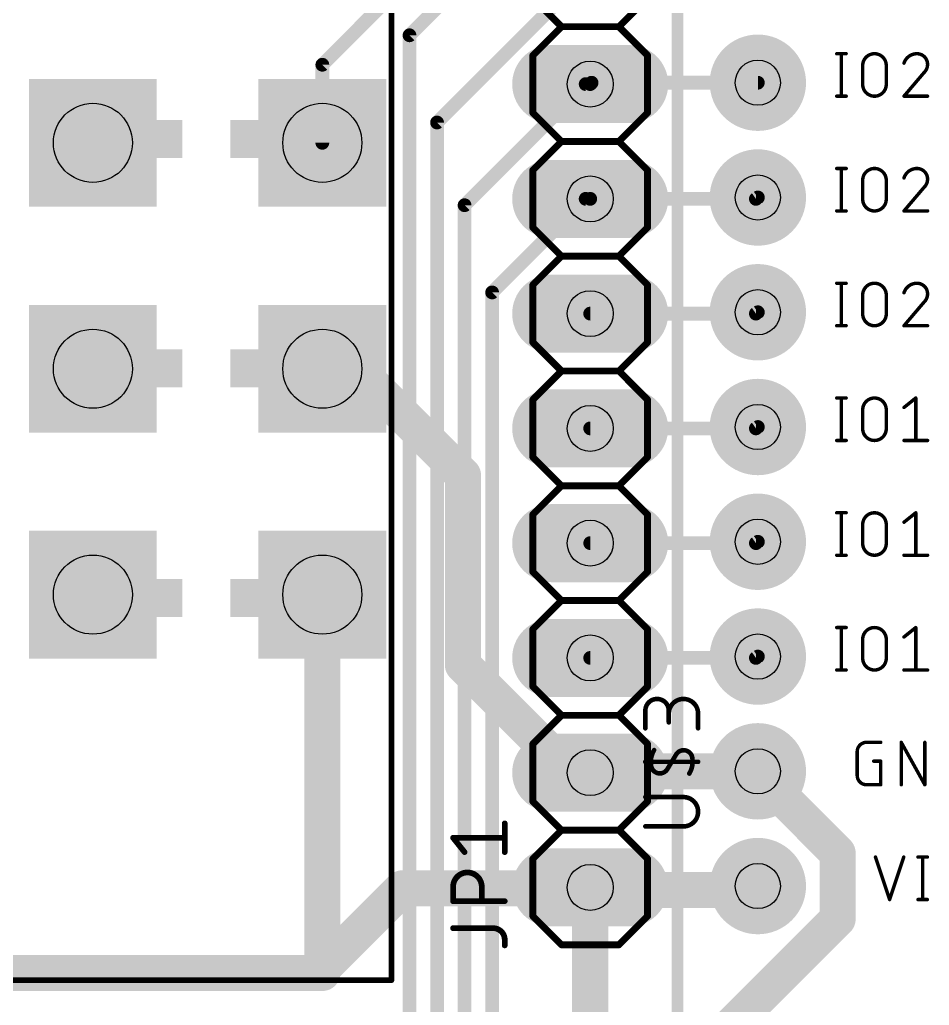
# Model space of a CAD drawing. Extents: x -13 to 157, y -166 to 8.
# Drawn here: x 83.27 to 103.41, y -52.59 to -30.78 of the extents above; entities that cross this region are included whole.
import ezdxf

# ---------------------------------------------------------------- set-up
doc = ezdxf.new("R2010")
doc.units = 0
for name, color, linetype in [('1', 12, 'CONTINUOUS'), ('16', 132, 'CONTINUOUS'), ('17', 110, 'CONTINUOUS'), ('21', 253, 'CONTINUOUS'), ('23', 53, 'CONTINUOUS'), ('25', 253, 'CONTINUOUS'), ('29', 253, 'CONTINUOUS'), ('30', 253, 'CONTINUOUS'), ('32', 253, 'CONTINUOUS'), ('44', 253, 'CONTINUOUS'), ('51', 253, 'CONTINUOUS')]:
    doc.layers.add(name, color=color, linetype=linetype)

# ---------------------------------------------------------------- blocks, each defined once
blk = doc.blocks.new('RECT')
blk.add_solid([(-0.5, -0.5), (0.5, -0.5), (-0.5, 0.5), (0.5, 0.5)])
blk = doc.blocks.new('LONGP100')
at = {"const_width": 1}
blk.add_lwpolyline([(-0.5, 0), (0.5, 0)], dxfattribs=at)
at = {"const_width": 0.5}
for points in [[(-0.5, 0.25, 1), (-0.5, -0.25)], [(0.5, -0.25, 1), (0.5, 0.25)]]:
    blk.add_lwpolyline(points, format="xyb", dxfattribs=at)
blk = doc.blocks.new('SQUAREP')
blk.add_solid([(-0.5, -0.5), (0.5, -0.5), (-0.5, 0.5), (0.5, 0.5)])
blk = doc.blocks.new('ROUNDP')
at = {"const_width": 0.5}
blk.add_lwpolyline([(0, -0.25, 1), (0, 0.25, 1), (0, -0.25)], format="xyb", dxfattribs=at)

msp = doc.modelspace()

# ---------------------------------------------------------------- linework, layer by layer
at = {"layer": '1'}
for points, const_width in [([(95.9, -32.2), (95.9304, -32.1696)], 0.3048), ([(95.9304, -32.1696), (99.6119, -32.1696)], 0.3048), ([(95.9, -34.74), (99.5685, -34.74)], 0.3048), ([(99.6119, -34.7096), (99.5685, -34.74)], 0.3048), ([(95.9, -37.28), (99.5685, -37.28)], 0.3048), ([(99.6119, -37.2496), (99.5685, -37.28)], 0.3048), ([(89.97, -38.5), (90.7264, -38.5)], 0.8), ([(93.0825, -40.8561), (90.7264, -38.5)], 0.8), ([(95.9, -39.82), (99.5685, -39.82)], 0.3048), ([(99.6119, -39.7896), (99.5685, -39.82)], 0.3048), ([(93.0825, -45.0535), (93.0825, -40.8561)], 0.8), ([(95.9, -42.36), (99.5685, -42.36)], 0.3048), ([(99.6119, -42.3296), (99.5685, -42.36)], 0.3048), ([(89.97, -43.5), (89.97, -51.8718)], 0.8), ([(95.469, -47.44), (93.0825, -45.0535)], 0.8), ([(95.9, -44.9), (99.5685, -44.9)], 0.3048), ([(99.6119, -44.8696), (99.5685, -44.9)], 0.3048), ([(95.9, -47.44), (95.469, -47.44)], 0.8), ([(95.9304, -47.4096), (95.9, -47.44)], 0.8), ([(99.6119, -47.4096), (95.9304, -47.4096)], 0.8), ([(99.6119, -47.4533), (99.6119, -47.4096)], 0.8), ([(101.3771, -49.2185), (99.6119, -47.4533)], 0.8), ([(101.3771, -50.6808), (101.3771, -49.2185)], 0.8), ([(89.97, -51.7736), (91.7436, -50)], 0.8), ([(91.7436, -50), (95.88, -50)], 0.8), ([(95.88, -50), (95.9, -49.98)], 0.8), ([(95.9586, -50.0386), (95.9, -49.98)], 0.8), ([(95.9, -49.98), (95.9, -63.1)], 0.8), ([(99.5229, -50.0386), (95.9586, -50.0386)], 0.8), ([(99.6119, -49.9496), (99.5229, -50.0386)], 0.8), ([(98.5112, -53.5467), (101.3771, -50.6808)], 0.8), ([(76.8718, -51.8718), (89.97, -51.8718)], 0.8)]:
    msp.add_lwpolyline(points, dxfattribs=dict(at, const_width=const_width))
for points, const_width in [([(95.9304, -32.0934, 1), (95.9304, -32.2458)], 0.1524), ([(95.9842, -32.2235, 1), (95.8765, -32.1158)], 0.1524), ([(99.6119, -32.2458, 1), (99.6119, -32.0934)], 0.1524), ([(95.8461, -32.1461, 1), (95.9539, -32.2539)], 0.1524), ([(95.9, -34.6638, 1), (95.9, -34.8162)], 0.1524), ([(99.5248, -34.6776, 1), (99.6123, -34.8024)], 0.1524), ([(99.6556, -34.7721, 1), (99.5682, -34.6472)], 0.1524), ([(99.5685, -34.8162, 1), (99.5685, -34.6638)], 0.1524), ([(95.9, -37.2038, 1), (95.9, -37.3562)], 0.1524), ([(99.5248, -37.2176, 1), (99.6123, -37.3424)], 0.1524), ([(99.6556, -37.3121, 1), (99.5682, -37.1872)], 0.1524), ([(99.5685, -37.3562, 1), (99.5685, -37.2038)], 0.1524), ([(89.97, -38.3, 1), (89.97, -38.7)], 0.4), ([(90.8678, -38.3586, 1), (90.5849, -38.6414)], 0.4), ([(90.7264, -38.7, 1), (90.7264, -38.3)], 0.4), ([(95.9, -39.7438, 1), (95.9, -39.8962)], 0.1524), ([(99.5248, -39.7576, 1), (99.6123, -39.8824)], 0.1524), ([(99.6556, -39.8521, 1), (99.5682, -39.7272)], 0.1524), ([(99.5685, -39.8962, 1), (99.5685, -39.7438)], 0.1524), ([(93.2825, -40.8561, 1), (92.8825, -40.8561)], 0.4), ([(92.9411, -40.9976, 1), (93.2239, -40.7147)], 0.4), ([(95.9, -42.2838, 1), (95.9, -42.4362)], 0.1524), ([(99.5248, -42.2976, 1), (99.6123, -42.4224)], 0.1524), ([(99.6556, -42.3921, 1), (99.5682, -42.2672)], 0.1524), ([(99.5685, -42.4362, 1), (99.5685, -42.2838)], 0.1524), ([(90.17, -43.5, 1), (89.77, -43.5)], 0.4), ([(93.2239, -44.9121, 1), (92.9411, -45.1949)], 0.4), ([(92.8825, -45.0535, 1), (93.2825, -45.0535)], 0.4), ([(95.9, -44.8238, 1), (95.9, -44.9762)], 0.1524), ([(99.5248, -44.8376, 1), (99.6123, -44.9624)], 0.1524), ([(99.6556, -44.9321, 1), (99.5682, -44.8072)], 0.1524), ([(99.5685, -44.9762, 1), (99.5685, -44.8238)], 0.1524), ([(95.469, -47.24, 1), (95.469, -47.64)], 0.4), ([(95.3276, -47.5814, 1), (95.6104, -47.2986)], 0.4), ([(95.7586, -47.2986, 1), (96.0414, -47.5814)], 0.4), ([(95.9304, -47.2096, 1), (95.9304, -47.6096)], 0.4), ([(96.0718, -47.5511, 1), (95.7889, -47.2682)], 0.4), ([(95.9, -47.64, 1), (95.9, -47.24)], 0.4), ([(99.8119, -47.4096, 1), (99.4119, -47.4096)], 0.4), ([(99.7533, -47.3118, 1), (99.4705, -47.5947)], 0.4), ([(99.6119, -47.6096, 1), (99.6119, -47.2096)], 0.4), ([(99.4119, -47.4533, 1), (99.8119, -47.4533)], 0.4), ([(101.5771, -49.2185, 1), (101.1771, -49.2185)], 0.4), ([(101.2357, -49.3599, 1), (101.5185, -49.077)], 0.4), ([(91.7436, -49.8, 1), (91.7436, -50.2)], 0.4), ([(91.8851, -50.1414, 1), (91.6022, -49.8586)], 0.4), ([(95.7386, -49.8586, 1), (96.0214, -50.1414)], 0.4), ([(96.0414, -49.8386, 1), (95.7586, -50.1214)], 0.4), ([(96.1, -49.98, 1), (95.7, -49.98)], 0.4), ([(96.0414, -50.1214, 1), (95.7586, -49.8386)], 0.4), ([(95.9586, -49.8386, 1), (95.9586, -50.2386)], 0.4), ([(95.8172, -50.18, 1), (96.1, -49.8972)], 0.4), ([(95.88, -50.2, 1), (95.88, -49.8)], 0.4), ([(99.3815, -49.8972, 1), (99.6643, -50.18)], 0.4), ([(99.7533, -50.0911, 1), (99.4705, -49.8082)], 0.4), ([(99.5229, -50.2386, 1), (99.5229, -49.8386)], 0.4), ([(101.5185, -50.8222, 1), (101.2357, -50.5394)], 0.4), ([(101.1771, -50.6808, 1), (101.5771, -50.6808)], 0.4), ([(89.8286, -51.6322, 1), (90.1114, -51.9151)], 0.4), ([(89.97, -52.0718, 1), (89.97, -51.6718)], 0.4), ([(89.77, -51.8718, 1), (90.17, -51.8718)], 0.4)]:
    msp.add_lwpolyline(points, format="xyb", dxfattribs=dict(at, const_width=const_width))
at = {"layer": '16', "const_width": 0.3048}
for points in [[(95.9, -27.12), (91.9, -31.12)], [(93.9188, -27.8228), (89.97, -31.7716)], [(95.9, -29.66), (92.5096, -33.0504)], [(91.9, -31.12), (91.9, -69.68)], [(89.97, -31.7716), (89.97, -33.5)], [(93.1192, -34.8808), (95.8, -32.2)], [(95.8, -32.2), (95.9, -32.2)], [(92.5096, -33.0504), (92.5096, -74.0704)], [(95.8, -34.74), (93.7288, -36.8112)], [(95.9, -34.74), (95.8, -34.74)], [(93.1192, -78.4608), (93.1192, -34.8808)], [(93.7288, -36.8112), (93.7288, -82.8512)]]:
    msp.add_lwpolyline(points, dxfattribs=at)
at = {"layer": '16', "const_width": 0.1524}
for points in [[(91.9762, -31.12, 1), (91.8238, -31.12)], [(91.8461, -31.0661, 1), (91.9539, -31.1739)], [(90.0462, -31.7716, 1), (89.8938, -31.7716)], [(89.9161, -31.7177, 1), (90.0239, -31.8255)], [(95.8, -32.1238, 1), (95.8, -32.2762)], [(95.8539, -32.2539, 1), (95.7461, -32.1461)], [(95.9, -32.2762, 1), (95.9, -32.1238)], [(92.5858, -33.0504, 1), (92.4334, -33.0504)], [(92.4557, -32.9965, 1), (92.5635, -33.1043)], [(89.8938, -33.5, 1), (90.0462, -33.5)], [(95.8, -34.6638, 1), (95.8, -34.8162)], [(95.8539, -34.7939, 1), (95.7461, -34.6861)], [(95.9, -34.8162, 1), (95.9, -34.6638)], [(93.1954, -34.8808, 1), (93.043, -34.8808)], [(93.0653, -34.8269, 1), (93.1731, -34.9347)], [(93.805, -36.8112, 1), (93.6526, -36.8112)], [(93.6749, -36.7573, 1), (93.7827, -36.8651)]]:
    msp.add_lwpolyline(points, format="xyb", dxfattribs=at)
at = {"layer": '21'}
for points, const_width in [([(97.832, -60.3438), (97.832, -8.3438)], 0.254), ([(91.5, -52.032), (91.5, -12)], 0.127), ([(95.265, -30.93), (94.63, -30.295)], 0.1524), ([(97.17, -30.295), (96.535, -30.93)], 0.1524), ([(94.63, -31.565), (95.265, -30.93)], 0.1524), ([(95.265, -30.93), (96.535, -30.93)], 0.1524), ([(96.535, -30.93), (97.17, -31.565)], 0.1524), ([(94.63, -32.835), (94.63, -31.565)], 0.1524), ([(97.17, -31.565), (97.17, -32.835)], 0.1524), ([(101.358, -31.5277), (101.5668, -31.5277)], 0.0762), ([(101.4624, -31.5277), (101.4624, -32.4675)], 0.0762), ([(101.9329, -32.2065), (101.9329, -31.7888)], 0.0762), ([(102.455, -31.7888), (102.455, -32.2065)], 0.0762), ([(103.2911, -31.9454), (102.8473, -32.4675)], 0.0762), ([(101.358, -32.4675), (101.5668, -32.4675)], 0.0762), ([(102.8473, -32.4675), (103.3694, -32.4675)], 0.0762), ([(95.265, -33.47), (94.63, -32.835)], 0.1524), ([(97.17, -32.835), (96.535, -33.47)], 0.1524), ([(94.63, -34.105), (95.265, -33.47)], 0.1524), ([(95.265, -33.47), (96.535, -33.47)], 0.1524), ([(96.535, -33.47), (97.17, -34.105)], 0.1524), ([(94.63, -35.375), (94.63, -34.105)], 0.1524), ([(97.17, -34.105), (97.17, -35.375)], 0.1524), ([(101.358, -34.0677), (101.5668, -34.0677)], 0.0762), ([(101.4624, -34.0677), (101.4624, -35.0075)], 0.0762), ([(101.9329, -34.7465), (101.9329, -34.3288)], 0.0762), ([(102.455, -34.3288), (102.455, -34.7465)], 0.0762), ([(103.2911, -34.4854), (102.8473, -35.0075)], 0.0762), ([(101.358, -35.0075), (101.5668, -35.0075)], 0.0762), ([(102.8473, -35.0075), (103.3694, -35.0075)], 0.0762), ([(94.63, -35.375), (95.265, -36.01)], 0.1524), ([(96.535, -36.01), (97.17, -35.375)], 0.1524), ([(94.63, -36.645), (95.265, -36.01)], 0.1524), ([(95.265, -36.01), (96.535, -36.01)], 0.1524), ([(96.535, -36.01), (97.17, -36.645)], 0.1524), ([(94.63, -37.915), (94.63, -36.645)], 0.1524), ([(97.17, -36.645), (97.17, -37.915)], 0.1524), ([(101.358, -36.6077), (101.5668, -36.6077)], 0.0762), ([(101.4624, -36.6077), (101.4624, -37.5475)], 0.0762), ([(101.9329, -37.2865), (101.9329, -36.8688)], 0.0762), ([(102.455, -36.8688), (102.455, -37.2865)], 0.0762), ([(103.2911, -37.0254), (102.8473, -37.5475)], 0.0762), ([(101.358, -37.5475), (101.5668, -37.5475)], 0.0762), ([(102.8473, -37.5475), (103.3694, -37.5475)], 0.0762), ([(95.265, -38.55), (94.63, -37.915)], 0.1524), ([(97.17, -37.915), (96.535, -38.55)], 0.1524), ([(94.63, -39.185), (95.265, -38.55)], 0.1524), ([(95.265, -38.55), (96.535, -38.55)], 0.1524), ([(96.535, -38.55), (97.17, -39.185)], 0.1524), ([(94.63, -40.455), (94.63, -39.185)], 0.1524), ([(97.17, -39.185), (97.17, -40.455)], 0.1524), ([(101.358, -39.1477), (101.5668, -39.1477)], 0.0762), ([(101.4624, -39.1477), (101.4624, -40.0875)], 0.0762), ([(102.8473, -39.3566), (103.1083, -39.1477)], 0.0762), ([(103.1083, -39.1477), (103.1083, -40.0875)], 0.0762), ([(101.9329, -39.8265), (101.9329, -39.4088)], 0.0762), ([(102.455, -39.4088), (102.455, -39.8265)], 0.0762), ([(101.358, -40.0875), (101.5668, -40.0875)], 0.0762), ([(102.8473, -40.0875), (103.3694, -40.0875)], 0.0762), ([(95.265, -41.09), (94.63, -40.455)], 0.1524), ([(97.17, -40.455), (96.535, -41.09)], 0.1524), ([(94.63, -41.725), (95.265, -41.09)], 0.1524), ([(95.265, -41.09), (96.535, -41.09)], 0.1524), ([(96.535, -41.09), (97.17, -41.725)], 0.1524), ([(94.63, -42.995), (94.63, -41.725)], 0.1524), ([(97.17, -41.725), (97.17, -42.995)], 0.1524), ([(101.358, -41.6877), (101.5668, -41.6877)], 0.0762), ([(101.4624, -41.6877), (101.4624, -42.6275)], 0.0762), ([(102.8473, -41.8966), (103.1083, -41.6877)], 0.0762), ([(103.1083, -41.6877), (103.1083, -42.6275)], 0.0762), ([(101.9329, -42.3665), (101.9329, -41.9488)], 0.0762), ([(102.455, -41.9488), (102.455, -42.3665)], 0.0762), ([(101.358, -42.6275), (101.5668, -42.6275)], 0.0762), ([(102.8473, -42.6275), (103.3694, -42.6275)], 0.0762), ([(94.63, -42.995), (95.265, -43.63)], 0.1524), ([(96.535, -43.63), (97.17, -42.995)], 0.1524), ([(94.63, -44.265), (95.265, -43.63)], 0.1524), ([(95.265, -43.63), (96.535, -43.63)], 0.1524), ([(96.535, -43.63), (97.17, -44.265)], 0.1524), ([(94.63, -45.535), (94.63, -44.265)], 0.1524), ([(97.17, -44.265), (97.17, -45.535)], 0.1524), ([(101.358, -44.2277), (101.5668, -44.2277)], 0.0762), ([(101.4624, -44.2277), (101.4624, -45.1675)], 0.0762), ([(102.8473, -44.4366), (103.1083, -44.2277)], 0.0762), ([(103.1083, -44.2277), (103.1083, -45.1675)], 0.0762), ([(101.9329, -44.9065), (101.9329, -44.4888)], 0.0762), ([(102.455, -44.4888), (102.455, -44.9065)], 0.0762), ([(101.358, -45.1675), (101.5668, -45.1675)], 0.0762), ([(102.8473, -45.1675), (103.3694, -45.1675)], 0.0762), ([(95.265, -46.17), (94.63, -45.535)], 0.1524), ([(97.17, -45.535), (96.535, -46.17)], 0.1524), ([(97.1208, -46.4573), (97.1208, -46.0678)], 0.1016), ([(97.6401, -46.0678), (97.6401, -46.3275)], 0.1016), ([(94.63, -46.805), (95.265, -46.17)], 0.1524), ([(95.265, -46.17), (96.535, -46.17)], 0.1524), ([(96.535, -46.17), (97.17, -46.805)], 0.1524), ([(98.2892, -46.4573), (98.2892, -46.1328)], 0.1016), ([(94.63, -48.075), (94.63, -46.805)], 0.1524), ([(97.17, -46.805), (97.17, -48.075)], 0.1524), ([(102.0198, -46.7677), (102.3331, -46.7677)], 0.0762), ([(102.7863, -47.7075), (102.7863, -46.7677)], 0.0762), ([(102.7863, -46.7677), (103.3084, -47.7075)], 0.0762), ([(103.3084, -47.7075), (103.3084, -46.7677)], 0.0762), ([(97.705, -47.1995), (97.8024, -47.0373)], 0.1016), ([(101.811, -47.4987), (101.811, -46.9766)], 0.0762), ([(98.2892, -47.1995), (97.1208, -47.1995)], 0.1016), ([(97.705, -47.1995), (97.6076, -47.3618)], 0.1016), ([(102.1764, -47.1854), (102.3331, -47.1854)], 0.0762), ([(102.3331, -47.1854), (102.3331, -47.7075)], 0.0762), ([(102.3331, -47.7075), (102.0198, -47.7075)], 0.0762), ([(97.9646, -47.9799), (97.1208, -47.9799)], 0.1016), ([(95.265, -48.71), (94.63, -48.075)], 0.1524), ([(97.17, -48.075), (96.535, -48.71)], 0.1524), ([(94.63, -49.345), (95.265, -48.71)], 0.1524), ([(95.265, -48.71), (96.535, -48.71)], 0.1524), ([(96.535, -48.71), (97.17, -49.345)], 0.1524), ([(97.1208, -48.629), (97.9646, -48.629)], 0.1016), ([(94.63, -50.615), (94.63, -49.345)], 0.1524), ([(97.17, -49.345), (97.17, -50.615)], 0.1524), ([(102.2159, -49.3077), (102.5292, -50.2475)], 0.0762), ([(102.5292, -50.2475), (102.8425, -49.3077)], 0.0762), ([(103.1563, -49.3077), (103.3651, -49.3077)], 0.0762), ([(103.2607, -49.3077), (103.2607, -50.2475)], 0.0762), ([(103.1563, -50.2475), (103.3651, -50.2475)], 0.0762), ([(94.63, -50.615), (95.265, -51.25)], 0.1524), ([(96.535, -51.25), (97.17, -50.615)], 0.1524), ([(95.265, -51.25), (96.535, -51.25)], 0.1524), ([(15.5, -52.032), (91.5, -52.032)], 0.127)]:
    msp.add_lwpolyline(points, dxfattribs=dict(at, const_width=const_width))
for points, const_width in [([(95.265, -30.8919, 1), (95.265, -30.9681)], 0.0762), ([(95.2919, -30.9569, 1), (95.2381, -30.9031)], 0.0762), ([(95.2381, -30.9569, 1), (95.2919, -30.9031)], 0.0762), ([(96.5619, -30.9031, 1), (96.5081, -30.9569)], 0.0762), ([(96.5081, -30.9031, 1), (96.5619, -30.9569)], 0.0762), ([(96.535, -30.9681, 1), (96.535, -30.8919)], 0.0762), ([(94.6681, -31.565, 1), (94.5919, -31.565)], 0.0762), ([(94.6031, -31.5381, 1), (94.6569, -31.5919)], 0.0762), ([(97.2081, -31.565, 1), (97.1319, -31.565)], 0.0762), ([(97.1431, -31.5919, 1), (97.1969, -31.5381)], 0.0762), ([(101.358, -31.5087, 1), (101.358, -31.5468)], 0.0381), ([(101.4815, -31.5277, 1), (101.4434, -31.5277)], 0.0381), ([(101.5668, -31.5468, 1), (101.5668, -31.5087)], 0.0381), ([(102.455, -31.7888, 1), (101.9329, -31.7888)], 0.0762), ([(103.1344, -31.5277, 0.3252), (102.8473, -31.7366)], 0.0762), ([(103.3694, -31.7627, 0.4142), (103.1344, -31.5277)], 0.0762), ([(103.1344, -31.5087, 1), (103.1344, -31.5468)], 0.0381), ([(103.1344, -31.5468, 1), (103.1344, -31.5087)], 0.0381), ([(101.9519, -31.7888, 1), (101.9138, -31.7888)], 0.0381), ([(101.9138, -31.7888, 1), (101.9519, -31.7888)], 0.0381), ([(102.474, -31.7888, 1), (102.4359, -31.7888)], 0.0381), ([(102.4359, -31.7888, 1), (102.474, -31.7888)], 0.0381), ([(102.8292, -31.7307, 1), (102.8654, -31.7425)], 0.0381), ([(103.2911, -31.9454, 0.2053), (103.3694, -31.7627)], 0.0762), ([(103.3884, -31.7627, 1), (103.3503, -31.7627)], 0.0381), ([(103.3503, -31.7627, 1), (103.3884, -31.7627)], 0.0381), ([(103.2779, -31.9316, 1), (103.3042, -31.9592)], 0.0381), ([(103.3056, -31.9578, 1), (103.2766, -31.9331)], 0.0381), ([(101.9329, -32.2065, 1), (102.455, -32.2065)], 0.0762), ([(101.9519, -32.2065, 1), (101.9138, -32.2065)], 0.0381), ([(101.9138, -32.2065, 1), (101.9519, -32.2065)], 0.0381), ([(102.474, -32.2065, 1), (102.4359, -32.2065)], 0.0381), ([(102.4359, -32.2065, 1), (102.474, -32.2065)], 0.0381), ([(101.358, -32.4485, 1), (101.358, -32.4866)], 0.0381), ([(101.4434, -32.4675, 1), (101.4815, -32.4675)], 0.0381), ([(101.5668, -32.4866, 1), (101.5668, -32.4485)], 0.0381), ([(102.8473, -32.4485, 1), (102.8473, -32.4866)], 0.0381), ([(102.8328, -32.4552, 1), (102.8618, -32.4799)], 0.0381), ([(103.3694, -32.4866, 1), (103.3694, -32.4485)], 0.0381), ([(94.5919, -32.835, 1), (94.6681, -32.835)], 0.0762), ([(94.6569, -32.8081, 1), (94.6031, -32.8619)], 0.0762), ([(97.1319, -32.835, 1), (97.2081, -32.835)], 0.0762), ([(97.1969, -32.8619, 1), (97.1431, -32.8081)], 0.0762), ([(95.265, -33.4319, 1), (95.265, -33.5081)], 0.0762), ([(95.2919, -33.4969, 1), (95.2381, -33.4431)], 0.0762), ([(95.2381, -33.4969, 1), (95.2919, -33.4431)], 0.0762), ([(96.5619, -33.4431, 1), (96.5081, -33.4969)], 0.0762), ([(96.5081, -33.4431, 1), (96.5619, -33.4969)], 0.0762), ([(96.535, -33.5081, 1), (96.535, -33.4319)], 0.0762), ([(94.6681, -34.105, 1), (94.5919, -34.105)], 0.0762), ([(94.6031, -34.0781, 1), (94.6569, -34.1319)], 0.0762), ([(97.2081, -34.105, 1), (97.1319, -34.105)], 0.0762), ([(97.1431, -34.1319, 1), (97.1969, -34.0781)], 0.0762), ([(101.358, -34.0487, 1), (101.358, -34.0868)], 0.0381), ([(101.4815, -34.0677, 1), (101.4434, -34.0677)], 0.0381), ([(101.5668, -34.0868, 1), (101.5668, -34.0487)], 0.0381), ([(102.455, -34.3288, 1), (101.9329, -34.3288)], 0.0762), ([(103.1344, -34.0677, 0.3252), (102.8473, -34.2766)], 0.0762), ([(103.3694, -34.3027, 0.4142), (103.1344, -34.0677)], 0.0762), ([(103.1344, -34.0487, 1), (103.1344, -34.0868)], 0.0381), ([(103.1344, -34.0868, 1), (103.1344, -34.0487)], 0.0381), ([(101.9519, -34.3288, 1), (101.9138, -34.3288)], 0.0381), ([(101.9138, -34.3288, 1), (101.9519, -34.3288)], 0.0381), ([(102.474, -34.3288, 1), (102.4359, -34.3288)], 0.0381), ([(102.4359, -34.3288, 1), (102.474, -34.3288)], 0.0381), ([(102.8292, -34.2707, 1), (102.8654, -34.2825)], 0.0381), ([(103.2779, -34.4716, 1), (103.3042, -34.4992)], 0.0381), ([(103.2911, -34.4854, 0.2053), (103.3694, -34.3027)], 0.0762), ([(103.3056, -34.4978, 1), (103.2766, -34.4731)], 0.0381), ([(103.3884, -34.3027, 1), (103.3503, -34.3027)], 0.0381), ([(103.3503, -34.3027, 1), (103.3884, -34.3027)], 0.0381), ([(101.9329, -34.7465, 1), (102.455, -34.7465)], 0.0762), ([(101.9519, -34.7465, 1), (101.9138, -34.7465)], 0.0381), ([(101.9138, -34.7465, 1), (101.9519, -34.7465)], 0.0381), ([(102.474, -34.7465, 1), (102.4359, -34.7465)], 0.0381), ([(102.4359, -34.7465, 1), (102.474, -34.7465)], 0.0381), ([(101.358, -34.9885, 1), (101.358, -35.0266)], 0.0381), ([(101.4434, -35.0075, 1), (101.4815, -35.0075)], 0.0381), ([(101.5668, -35.0266, 1), (101.5668, -34.9885)], 0.0381), ([(102.8473, -34.9885, 1), (102.8473, -35.0266)], 0.0381), ([(102.8328, -34.9952, 1), (102.8618, -35.0199)], 0.0381), ([(103.3694, -35.0266, 1), (103.3694, -34.9885)], 0.0381), ([(94.5919, -35.375, 1), (94.6681, -35.375)], 0.0762), ([(94.6569, -35.3481, 1), (94.6031, -35.4019)], 0.0762), ([(97.1319, -35.375, 1), (97.2081, -35.375)], 0.0762), ([(97.1969, -35.4019, 1), (97.1431, -35.3481)], 0.0762), ([(95.265, -35.9719, 1), (95.265, -36.0481)], 0.0762), ([(95.2919, -36.0369, 1), (95.2381, -35.9831)], 0.0762), ([(95.2381, -36.0369, 1), (95.2919, -35.9831)], 0.0762), ([(96.5619, -35.9831, 1), (96.5081, -36.0369)], 0.0762), ([(96.5081, -35.9831, 1), (96.5619, -36.0369)], 0.0762), ([(96.535, -36.0481, 1), (96.535, -35.9719)], 0.0762), ([(94.6681, -36.645, 1), (94.5919, -36.645)], 0.0762), ([(94.6031, -36.6181, 1), (94.6569, -36.6719)], 0.0762), ([(97.2081, -36.645, 1), (97.1319, -36.645)], 0.0762), ([(97.1431, -36.6719, 1), (97.1969, -36.6181)], 0.0762), ([(101.358, -36.5887, 1), (101.358, -36.6268)], 0.0381), ([(101.4815, -36.6077, 1), (101.4434, -36.6077)], 0.0381), ([(101.5668, -36.6268, 1), (101.5668, -36.5887)], 0.0381), ([(102.455, -36.8688, 1), (101.9329, -36.8688)], 0.0762), ([(103.1344, -36.6077, 0.3252), (102.8473, -36.8166)], 0.0762), ([(103.3694, -36.8427, 0.4142), (103.1344, -36.6077)], 0.0762), ([(103.1344, -36.5887, 1), (103.1344, -36.6268)], 0.0381), ([(103.1344, -36.6268, 1), (103.1344, -36.5887)], 0.0381), ([(101.9519, -36.8688, 1), (101.9138, -36.8688)], 0.0381), ([(101.9138, -36.8688, 1), (101.9519, -36.8688)], 0.0381), ([(102.474, -36.8688, 1), (102.4359, -36.8688)], 0.0381), ([(102.4359, -36.8688, 1), (102.474, -36.8688)], 0.0381), ([(102.8292, -36.8107, 1), (102.8654, -36.8225)], 0.0381), ([(103.2911, -37.0254, 0.2053), (103.3694, -36.8427)], 0.0762), ([(103.3884, -36.8427, 1), (103.3503, -36.8427)], 0.0381), ([(103.3503, -36.8427, 1), (103.3884, -36.8427)], 0.0381), ([(103.2779, -37.0116, 1), (103.3042, -37.0392)], 0.0381), ([(103.3056, -37.0378, 1), (103.2766, -37.0131)], 0.0381), ([(101.9329, -37.2865, 1), (102.455, -37.2865)], 0.0762), ([(101.9519, -37.2865, 1), (101.9138, -37.2865)], 0.0381), ([(101.9138, -37.2865, 1), (101.9519, -37.2865)], 0.0381), ([(102.474, -37.2865, 1), (102.4359, -37.2865)], 0.0381), ([(102.4359, -37.2865, 1), (102.474, -37.2865)], 0.0381), ([(101.358, -37.5285, 1), (101.358, -37.5666)], 0.0381), ([(101.5668, -37.5666, 1), (101.5668, -37.5285)], 0.0381), ([(102.8473, -37.5285, 1), (102.8473, -37.5666)], 0.0381), ([(102.8328, -37.5352, 1), (102.8618, -37.5599)], 0.0381), ([(103.3694, -37.5666, 1), (103.3694, -37.5285)], 0.0381), ([(101.4434, -37.5475, 1), (101.4815, -37.5475)], 0.0381), ([(94.5919, -37.915, 1), (94.6681, -37.915)], 0.0762), ([(94.6569, -37.8881, 1), (94.6031, -37.9419)], 0.0762), ([(97.1319, -37.915, 1), (97.2081, -37.915)], 0.0762), ([(97.1969, -37.9419, 1), (97.1431, -37.8881)], 0.0762), ([(95.265, -38.5119, 1), (95.265, -38.5881)], 0.0762), ([(95.2919, -38.5769, 1), (95.2381, -38.5231)], 0.0762), ([(95.2381, -38.5769, 1), (95.2919, -38.5231)], 0.0762), ([(96.5619, -38.5231, 1), (96.5081, -38.5769)], 0.0762), ([(96.5081, -38.5231, 1), (96.5619, -38.5769)], 0.0762), ([(96.535, -38.5881, 1), (96.535, -38.5119)], 0.0762), ([(94.6681, -39.185, 1), (94.5919, -39.185)], 0.0762), ([(94.6031, -39.1581, 1), (94.6569, -39.2119)], 0.0762), ([(97.2081, -39.185, 1), (97.1319, -39.185)], 0.0762), ([(97.1431, -39.2119, 1), (97.1969, -39.1581)], 0.0762), ([(101.358, -39.1287, 1), (101.358, -39.1668)], 0.0381), ([(101.4815, -39.1477, 1), (101.4434, -39.1477)], 0.0381), ([(101.5668, -39.1668, 1), (101.5668, -39.1287)], 0.0381), ([(102.455, -39.4088, 1), (101.9329, -39.4088)], 0.0762), ([(103.1274, -39.1477, 1), (103.0893, -39.1477)], 0.0381), ([(103.1202, -39.1626, 1), (103.0964, -39.1329)], 0.0381), ([(101.9519, -39.4088, 1), (101.9138, -39.4088)], 0.0381), ([(101.9138, -39.4088, 1), (101.9519, -39.4088)], 0.0381), ([(102.474, -39.4088, 1), (102.4359, -39.4088)], 0.0381), ([(102.4359, -39.4088, 1), (102.474, -39.4088)], 0.0381), ([(102.8354, -39.3417, 1), (102.8592, -39.3715)], 0.0381), ([(101.9329, -39.8265, 1), (102.455, -39.8265)], 0.0762), ([(101.9519, -39.8265, 1), (101.9138, -39.8265)], 0.0381), ([(101.9138, -39.8265, 1), (101.9519, -39.8265)], 0.0381), ([(102.474, -39.8265, 1), (102.4359, -39.8265)], 0.0381), ([(102.4359, -39.8265, 1), (102.474, -39.8265)], 0.0381), ([(101.358, -40.0685, 1), (101.358, -40.1066)], 0.0381), ([(101.4434, -40.0875, 1), (101.4815, -40.0875)], 0.0381), ([(101.5668, -40.1066, 1), (101.5668, -40.0685)], 0.0381), ([(102.8473, -40.0685, 1), (102.8473, -40.1066)], 0.0381), ([(103.0893, -40.0875, 1), (103.1274, -40.0875)], 0.0381), ([(103.3694, -40.1066, 1), (103.3694, -40.0685)], 0.0381), ([(94.5919, -40.455, 1), (94.6681, -40.455)], 0.0762), ([(94.6569, -40.4281, 1), (94.6031, -40.4819)], 0.0762), ([(97.1319, -40.455, 1), (97.2081, -40.455)], 0.0762), ([(97.1969, -40.4819, 1), (97.1431, -40.4281)], 0.0762), ([(95.265, -41.0519, 1), (95.265, -41.1281)], 0.0762), ([(95.2919, -41.1169, 1), (95.2381, -41.0631)], 0.0762), ([(95.2381, -41.1169, 1), (95.2919, -41.0631)], 0.0762), ([(96.5619, -41.0631, 1), (96.5081, -41.1169)], 0.0762), ([(96.5081, -41.0631, 1), (96.5619, -41.1169)], 0.0762), ([(96.535, -41.1281, 1), (96.535, -41.0519)], 0.0762), ([(94.6681, -41.725, 1), (94.5919, -41.725)], 0.0762), ([(94.6031, -41.6981, 1), (94.6569, -41.7519)], 0.0762), ([(97.2081, -41.725, 1), (97.1319, -41.725)], 0.0762), ([(97.1431, -41.7519, 1), (97.1969, -41.6981)], 0.0762), ([(101.358, -41.6687, 1), (101.358, -41.7068)], 0.0381), ([(101.4815, -41.6877, 1), (101.4434, -41.6877)], 0.0381), ([(101.5668, -41.7068, 1), (101.5668, -41.6687)], 0.0381), ([(102.455, -41.9488, 1), (101.9329, -41.9488)], 0.0762), ([(103.1274, -41.6877, 1), (103.0893, -41.6877)], 0.0381), ([(103.1202, -41.7026, 1), (103.0964, -41.6729)], 0.0381), ([(102.8354, -41.8817, 1), (102.8592, -41.9115)], 0.0381), ([(101.9519, -41.9488, 1), (101.9138, -41.9488)], 0.0381), ([(101.9138, -41.9488, 1), (101.9519, -41.9488)], 0.0381), ([(102.474, -41.9488, 1), (102.4359, -41.9488)], 0.0381), ([(102.4359, -41.9488, 1), (102.474, -41.9488)], 0.0381), ([(101.9329, -42.3665, 1), (102.455, -42.3665)], 0.0762), ([(101.9519, -42.3665, 1), (101.9138, -42.3665)], 0.0381), ([(101.9138, -42.3665, 1), (101.9519, -42.3665)], 0.0381), ([(102.474, -42.3665, 1), (102.4359, -42.3665)], 0.0381), ([(102.4359, -42.3665, 1), (102.474, -42.3665)], 0.0381), ([(101.358, -42.6085, 1), (101.358, -42.6466)], 0.0381), ([(101.4434, -42.6275, 1), (101.4815, -42.6275)], 0.0381), ([(101.5668, -42.6466, 1), (101.5668, -42.6085)], 0.0381), ([(102.8473, -42.6085, 1), (102.8473, -42.6466)], 0.0381), ([(103.0893, -42.6275, 1), (103.1274, -42.6275)], 0.0381), ([(103.3694, -42.6466, 1), (103.3694, -42.6085)], 0.0381), ([(94.5919, -42.995, 1), (94.6681, -42.995)], 0.0762), ([(94.6569, -42.9681, 1), (94.6031, -43.0219)], 0.0762), ([(97.1319, -42.995, 1), (97.2081, -42.995)], 0.0762), ([(97.1969, -43.0219, 1), (97.1431, -42.9681)], 0.0762), ([(95.265, -43.5919, 1), (95.265, -43.6681)], 0.0762), ([(95.2919, -43.6569, 1), (95.2381, -43.6031)], 0.0762), ([(95.2381, -43.6569, 1), (95.2919, -43.6031)], 0.0762), ([(96.5619, -43.6031, 1), (96.5081, -43.6569)], 0.0762), ([(96.5081, -43.6031, 1), (96.5619, -43.6569)], 0.0762), ([(96.535, -43.6681, 1), (96.535, -43.5919)], 0.0762), ([(94.6681, -44.265, 1), (94.5919, -44.265)], 0.0762), ([(94.6031, -44.2381, 1), (94.6569, -44.2919)], 0.0762), ([(97.2081, -44.265, 1), (97.1319, -44.265)], 0.0762), ([(97.1431, -44.2919, 1), (97.1969, -44.2381)], 0.0762), ([(101.358, -44.2087, 1), (101.358, -44.2468)], 0.0381), ([(101.4815, -44.2277, 1), (101.4434, -44.2277)], 0.0381), ([(101.5668, -44.2468, 1), (101.5668, -44.2087)], 0.0381), ([(102.455, -44.4888, 1), (101.9329, -44.4888)], 0.0762), ([(103.1274, -44.2277, 1), (103.0893, -44.2277)], 0.0381), ([(103.1202, -44.2426, 1), (103.0964, -44.2129)], 0.0381), ([(101.9519, -44.4888, 1), (101.9138, -44.4888)], 0.0381), ([(101.9138, -44.4888, 1), (101.9519, -44.4888)], 0.0381), ([(102.474, -44.4888, 1), (102.4359, -44.4888)], 0.0381), ([(102.4359, -44.4888, 1), (102.474, -44.4888)], 0.0381), ([(102.8354, -44.4217, 1), (102.8592, -44.4515)], 0.0381), ([(101.9329, -44.9065, 1), (102.455, -44.9065)], 0.0762), ([(101.9519, -44.9065, 1), (101.9138, -44.9065)], 0.0381), ([(101.9138, -44.9065, 1), (101.9519, -44.9065)], 0.0381), ([(102.474, -44.9065, 1), (102.4359, -44.9065)], 0.0381), ([(102.4359, -44.9065, 1), (102.474, -44.9065)], 0.0381), ([(101.358, -45.1485, 1), (101.358, -45.1866)], 0.0381), ([(101.4434, -45.1675, 1), (101.4815, -45.1675)], 0.0381), ([(101.5668, -45.1866, 1), (101.5668, -45.1485)], 0.0381), ([(102.8473, -45.1485, 1), (102.8473, -45.1866)], 0.0381), ([(103.0893, -45.1675, 1), (103.1274, -45.1675)], 0.0381), ([(103.3694, -45.1866, 1), (103.3694, -45.1485)], 0.0381), ([(94.5919, -45.535, 1), (94.6681, -45.535)], 0.0762), ([(94.6569, -45.5081, 1), (94.6031, -45.5619)], 0.0762), ([(97.1319, -45.535, 1), (97.2081, -45.535)], 0.0762), ([(97.1969, -45.5619, 1), (97.1431, -45.5081)], 0.0762), ([(97.6401, -46.0678, 1), (97.1208, -46.0678)], 0.1016), ([(98.2892, -46.1328, 1), (97.6401, -46.1328)], 0.1016), ([(97.1462, -46.0678, 1), (97.0954, -46.0678)], 0.0508), ([(97.6655, -46.0678, 1), (97.6147, -46.0678)], 0.0508), ([(95.265, -46.1319, 1), (95.265, -46.2081)], 0.0762), ([(95.2919, -46.1969, 1), (95.2381, -46.1431)], 0.0762), ([(95.2381, -46.1969, 1), (95.2919, -46.1431)], 0.0762), ([(96.5619, -46.1431, 1), (96.5081, -46.1969)], 0.0762), ([(96.5081, -46.1431, 1), (96.5619, -46.1969)], 0.0762), ([(96.535, -46.2081, 1), (96.535, -46.1319)], 0.0762), ([(97.0954, -46.0678, 1), (97.1462, -46.0678)], 0.0508), ([(97.6147, -46.0678, 1), (97.6655, -46.0678)], 0.0508), ([(97.6147, -46.1328, 1), (97.6655, -46.1328)], 0.0508), ([(98.3146, -46.1328, 1), (98.2638, -46.1328)], 0.0508), ([(98.2638, -46.1328, 1), (98.3146, -46.1328)], 0.0508), ([(97.0954, -46.4573, 1), (97.1462, -46.4573)], 0.0508), ([(97.6147, -46.3275, 1), (97.6655, -46.3275)], 0.0508), ([(98.2638, -46.4573, 1), (98.3146, -46.4573)], 0.0508), ([(94.6681, -46.805, 1), (94.5919, -46.805)], 0.0762), ([(94.6031, -46.7781, 1), (94.6569, -46.8319)], 0.0762), ([(97.2081, -46.805, 1), (97.1319, -46.805)], 0.0762), ([(97.1431, -46.8319, 1), (97.1969, -46.7781)], 0.0762), ([(97.3155, -46.9399, 0.1823), (97.2506, -47.2969)], 0.1016), ([(97.3373, -46.953, 1), (97.2938, -46.9268)], 0.0508), ([(98.1594, -47.1022, 0.6917), (97.8024, -47.0373)], 0.1016), ([(102.0198, -46.7677, 0.4142), (101.811, -46.9766)], 0.0762), ([(102.0198, -46.7487, 1), (102.0198, -46.7868)], 0.0381), ([(102.0198, -46.7868, 1), (102.0198, -46.7487)], 0.0381), ([(102.3331, -46.7868, 1), (102.3331, -46.7487)], 0.0381), ([(102.8054, -46.7677, 1), (102.7673, -46.7677)], 0.0381), ([(102.803, -46.7585, 1), (102.7697, -46.777)], 0.0381), ([(103.3275, -46.7677, 1), (103.2894, -46.7677)], 0.0381), ([(97.7806, -47.0242, 1), (97.8241, -47.0503)], 0.0508), ([(97.8241, -47.0503, 1), (97.7806, -47.0242)], 0.0508), ([(98.0945, -47.4592, 0.1823), (98.1594, -47.1022)], 0.1016), ([(98.1844, -47.0976, 1), (98.1344, -47.1067)], 0.0508), ([(98.1344, -47.1067, 1), (98.1844, -47.0976)], 0.0508), ([(101.83, -46.9766, 1), (101.7919, -46.9766)], 0.0381), ([(101.7919, -46.9766, 1), (101.83, -46.9766)], 0.0381), ([(97.1208, -47.1741, 1), (97.1208, -47.2249)], 0.0508), ([(97.2506, -47.2969, 0.6917), (97.6076, -47.3618)], 0.1016), ([(97.2756, -47.2924, 1), (97.2256, -47.3015)], 0.0508), ([(97.2256, -47.3015, 1), (97.2756, -47.2924)], 0.0508), ([(97.5859, -47.3488, 1), (97.6294, -47.3749)], 0.0508), ([(97.6294, -47.3749, 1), (97.5859, -47.3488)], 0.0508), ([(97.6832, -47.1865, 1), (97.7268, -47.2126)], 0.0508), ([(97.7268, -47.2126, 1), (97.6832, -47.1865)], 0.0508), ([(98.2892, -47.2249, 1), (98.2892, -47.1741)], 0.0508), ([(102.1764, -47.1664, 1), (102.1764, -47.2045)], 0.0381), ([(102.3521, -47.1854, 1), (102.314, -47.1854)], 0.0381), ([(102.3331, -47.2045, 1), (102.3331, -47.1664)], 0.0381), ([(98.0727, -47.4461, 1), (98.1162, -47.4723)], 0.0508), ([(101.811, -47.4987, 0.4142), (102.0198, -47.7075)], 0.0762), ([(101.83, -47.4987, 1), (101.7919, -47.4987)], 0.0381), ([(101.7919, -47.4987, 1), (101.83, -47.4987)], 0.0381), ([(102.0198, -47.6885, 1), (102.0198, -47.7266)], 0.0381), ([(102.0198, -47.7266, 1), (102.0198, -47.6885)], 0.0381), ([(102.314, -47.7075, 1), (102.3521, -47.7075)], 0.0381), ([(102.3331, -47.7266, 1), (102.3331, -47.6885)], 0.0381), ([(102.7673, -47.7075, 1), (102.8054, -47.7075)], 0.0381), ([(103.2894, -47.7075, 1), (103.3275, -47.7075)], 0.0381), ([(103.2918, -47.7168, 1), (103.3251, -47.6983)], 0.0381), ([(97.1208, -47.9545, 1), (97.1208, -48.0053)], 0.0508), ([(97.9646, -48.629, 1), (97.9646, -47.9799)], 0.1016), ([(97.9646, -47.9545, 1), (97.9646, -48.0053)], 0.0508), ([(97.9646, -48.0053, 1), (97.9646, -47.9545)], 0.0508), ([(94.5919, -48.075, 1), (94.6681, -48.075)], 0.0762), ([(94.6569, -48.0481, 1), (94.6031, -48.1019)], 0.0762), ([(97.1319, -48.075, 1), (97.2081, -48.075)], 0.0762), ([(97.1969, -48.1019, 1), (97.1431, -48.0481)], 0.0762), ([(95.265, -48.6719, 1), (95.265, -48.7481)], 0.0762), ([(95.2919, -48.7369, 1), (95.2381, -48.6831)], 0.0762), ([(96.5619, -48.6831, 1), (96.5081, -48.7369)], 0.0762), ([(96.535, -48.7481, 1), (96.535, -48.6719)], 0.0762), ([(97.1208, -48.6036, 1), (97.1208, -48.6544)], 0.0508), ([(97.9646, -48.6036, 1), (97.9646, -48.6544)], 0.0508), ([(97.9646, -48.6544, 1), (97.9646, -48.6036)], 0.0508), ([(95.2381, -48.7369, 1), (95.2919, -48.6831)], 0.0762), ([(96.5081, -48.6831, 1), (96.5619, -48.7369)], 0.0762), ([(94.6681, -49.345, 1), (94.5919, -49.345)], 0.0762), ([(94.6031, -49.3181, 1), (94.6569, -49.3719)], 0.0762), ([(97.2081, -49.345, 1), (97.1319, -49.345)], 0.0762), ([(97.1431, -49.3719, 1), (97.1969, -49.3181)], 0.0762), ([(102.234, -49.3017, 1), (102.1979, -49.3138)], 0.0381), ([(102.8606, -49.3138, 1), (102.8244, -49.3017)], 0.0381), ([(103.1563, -49.2887, 1), (103.1563, -49.3268)], 0.0381), ([(103.2798, -49.3077, 1), (103.2417, -49.3077)], 0.0381), ([(103.3651, -49.3268, 1), (103.3651, -49.2887)], 0.0381), ([(102.5111, -50.2415, 1), (102.5473, -50.2536)], 0.0381), ([(102.5111, -50.2536, 1), (102.5473, -50.2415)], 0.0381), ([(103.1563, -50.2285, 1), (103.1563, -50.2666)], 0.0381), ([(103.2417, -50.2475, 1), (103.2798, -50.2475)], 0.0381), ([(103.3651, -50.2666, 1), (103.3651, -50.2285)], 0.0381), ([(94.5919, -50.615, 1), (94.6681, -50.615)], 0.0762), ([(94.6569, -50.5881, 1), (94.6031, -50.6419)], 0.0762), ([(97.1319, -50.615, 1), (97.2081, -50.615)], 0.0762), ([(97.1969, -50.6419, 1), (97.1431, -50.5881)], 0.0762), ([(95.265, -51.2119, 1), (95.265, -51.2881)], 0.0762), ([(95.2381, -51.2769, 1), (95.2919, -51.2231)], 0.0762), ([(96.5081, -51.2231, 1), (96.5619, -51.2769)], 0.0762), ([(96.535, -51.2881, 1), (96.535, -51.2119)], 0.0762), ([(91.4682, -52.032, 1), (91.5318, -52.032)], 0.0635), ([(91.5, -52.0638, 1), (91.5, -52.0003)], 0.0635)]:
    msp.add_lwpolyline(points, format="xyb", dxfattribs=dict(at, const_width=const_width))
at = {"layer": '23'}
msp.add_point((95.9, -32.2), dxfattribs=at)
at = {"layer": '25'}
for points, const_width in [([(94.0395, -48.5628, 1), (93.9759, -48.5628)], 0.0635), ([(92.8895, -48.8605, 1), (92.8399, -48.9002)], 0.0635), ([(92.8647, -48.8486, 1), (92.8647, -48.9121)], 0.0635), ([(94.0077, -48.9121, 1), (94.0077, -48.8486)], 0.0635), ([(93.0939, -49.2177, 1), (93.1435, -49.178)], 0.0635), ([(93.9759, -49.1978, 1), (94.0395, -49.1978)], 0.0635), ([(93.4997, -49.9662, 1), (92.8647, -49.9662)], 0.127), ([(92.8965, -49.9662, 1), (92.8329, -49.9662)], 0.0635), ([(92.8329, -49.9662, 1), (92.8965, -49.9662)], 0.0635), ([(93.5315, -49.9662, 1), (93.468, -49.9662)], 0.0635), ([(93.468, -49.9662, 1), (93.5315, -49.9662)], 0.0635), ([(92.8329, -50.2837, 1), (92.8965, -50.2837)], 0.0635), ([(92.8647, -50.2519, 1), (92.8647, -50.3154)], 0.0635), ([(93.468, -50.2837, 1), (93.5315, -50.2837)], 0.0635), ([(94.0077, -50.3154, 1), (94.0077, -50.2519)], 0.0635), ([(92.8647, -50.8499, 1), (92.8647, -50.9135)], 0.0635), ([(93.7537, -50.8499, 1), (93.7537, -50.9135)], 0.0635), ([(94.0077, -51.1357, 0.4142), (93.7537, -50.8817)], 0.127), ([(93.7537, -50.9135, 1), (93.7537, -50.8499)], 0.0635), ([(94.0395, -51.1357, 1), (93.9759, -51.1357)], 0.0635), ([(93.9759, -51.1357, 1), (94.0395, -51.1357)], 0.0635), ([(93.9759, -51.2627, 1), (94.0395, -51.2627)], 0.0635)]:
    msp.add_lwpolyline(points, format="xyb", dxfattribs=dict(at, const_width=const_width))
at = {"layer": '25', "const_width": 0.127}
for points in [[(94.0077, -49.1978), (94.0077, -48.5628)], [(93.1187, -49.1978), (92.8647, -48.8803)], [(92.8647, -48.8803), (94.0077, -48.8803)], [(92.8647, -50.2837), (92.8647, -49.9662)], [(93.4997, -49.9662), (93.4997, -50.2837)], [(94.0077, -50.2837), (92.8647, -50.2837)], [(92.8647, -50.8817), (93.7537, -50.8817)], [(94.0077, -51.1357), (94.0077, -51.2627)]]:
    msp.add_lwpolyline(points, dxfattribs=at)
at = {"layer": '44'}
for centre, radius in [((95.9, -32.2), 0.508), ((99.6119, -32.1696), 0.5), ((84.89, -33.5), 0.875), ((89.97, -33.5), 0.875), ((95.9, -34.74), 0.508), ((99.6119, -34.7096), 0.5), ((95.9, -37.28), 0.508), ((99.6119, -37.2496), 0.5), ((84.89, -38.5), 0.875), ((89.97, -38.5), 0.875), ((95.9, -39.82), 0.508), ((99.6119, -39.7896), 0.5), ((95.9, -42.36), 0.508), ((99.6119, -42.3296), 0.5), ((84.89, -43.5), 0.875), ((89.97, -43.5), 0.875), ((95.9, -44.9), 0.508), ((99.6119, -44.8696), 0.5), ((95.9, -47.44), 0.508), ((99.6119, -47.4096), 0.5), ((95.9, -49.98), 0.508), ((99.6119, -49.9496), 0.5)]:
    msp.add_circle(centre, radius, dxfattribs=at)

# ---------------------------------------------------------------- block references
at = {"layer": '16', "xscale": 0.762, "yscale": 0.635, "rotation": 180}
for p in [(86.385, -33.413), (88.417, -33.413), (86.385, -38.493), (88.417, -38.493), (86.385, -43.573), (88.417, -43.573)]:
    msp.add_blockref('RECT', p, dxfattribs=at)
at = {"layer": '17'}
for name, p, xscale, yscale, rotation in [('ROUNDP', (99.6119, -32.1696), 1.9304, 1.9304, 90), ('ROUNDP', (99.6119, -32.1696), 1.9304, 1.9304, 90), ('LONGP100', (95.9, -32.2), 1.524, 1.524, 180), ('LONGP100', (95.9, -32.2), 1.524, 1.524, 180), ('SQUAREP', (84.89, -33.5), 2.625, 2.625, 90), ('SQUAREP', (84.89, -33.5), 2.625, 2.625, 90), ('SQUAREP', (89.97, -33.5), 2.625, 2.625, 90), ('SQUAREP', (89.97, -33.5), 2.625, 2.625, 90), ('ROUNDP', (99.6119, -34.7096), 1.9304, 1.9304, 90), ('ROUNDP', (99.6119, -34.7096), 1.9304, 1.9304, 90), ('LONGP100', (95.9, -34.74), 1.524, 1.524, 180), ('LONGP100', (95.9, -34.74), 1.524, 1.524, 180), ('ROUNDP', (99.6119, -37.2496), 1.9304, 1.9304, 90), ('ROUNDP', (99.6119, -37.2496), 1.9304, 1.9304, 90), ('LONGP100', (95.9, -37.28), 1.524, 1.524, 180), ('LONGP100', (95.9, -37.28), 1.524, 1.524, 180), ('SQUAREP', (84.89, -38.5), 2.625, 2.625, 90), ('SQUAREP', (84.89, -38.5), 2.625, 2.625, 90), ('SQUAREP', (89.97, -38.5), 2.625, 2.625, 90), ('SQUAREP', (89.97, -38.5), 2.625, 2.625, 90), ('ROUNDP', (99.6119, -39.7896), 1.9304, 1.9304, 90), ('ROUNDP', (99.6119, -39.7896), 1.9304, 1.9304, 90), ('LONGP100', (95.9, -39.82), 1.524, 1.524, 180), ('LONGP100', (95.9, -39.82), 1.524, 1.524, 180), ('ROUNDP', (99.6119, -42.3296), 1.9304, 1.9304, 90), ('ROUNDP', (99.6119, -42.3296), 1.9304, 1.9304, 90), ('LONGP100', (95.9, -42.36), 1.524, 1.524, 180), ('LONGP100', (95.9, -42.36), 1.524, 1.524, 180), ('SQUAREP', (84.89, -43.5), 2.625, 2.625, 90), ('SQUAREP', (84.89, -43.5), 2.625, 2.625, 90), ('SQUAREP', (89.97, -43.5), 2.625, 2.625, 90), ('SQUAREP', (89.97, -43.5), 2.625, 2.625, 90), ('ROUNDP', (99.6119, -44.8696), 1.9304, 1.9304, 90), ('ROUNDP', (99.6119, -44.8696), 1.9304, 1.9304, 90), ('LONGP100', (95.9, -44.9), 1.524, 1.524, 180), ('LONGP100', (95.9, -44.9), 1.524, 1.524, 180), ('ROUNDP', (99.6119, -47.4096), 1.9304, 1.9304, 90), ('ROUNDP', (99.6119, -47.4096), 1.9304, 1.9304, 90), ('LONGP100', (95.9, -47.44), 1.524, 1.524, 180), ('LONGP100', (95.9, -47.44), 1.524, 1.524, 180), ('ROUNDP', (99.6119, -49.9496), 1.9304, 1.9304, 90), ('ROUNDP', (99.6119, -49.9496), 1.9304, 1.9304, 90), ('LONGP100', (95.9, -49.98), 1.524, 1.524, 180), ('LONGP100', (95.9, -49.98), 1.524, 1.524, 180)]:
    msp.add_blockref(name, p, dxfattribs=dict(at, xscale=xscale, yscale=yscale, rotation=rotation))
at = {"layer": '29'}
for name, p, xscale, yscale, rotation in [('ROUNDP', (99.6119, -32.1696), 2.1336, 2.1336, 90), ('LONGP100', (95.9, -32.2), 1.7272, 1.7272, 180), ('SQUAREP', (84.89, -33.5), 2.8282, 2.8282, 90), ('SQUAREP', (89.97, -33.5), 2.8282, 2.8282, 90), ('ROUNDP', (99.6119, -34.7096), 2.1336, 2.1336, 90), ('LONGP100', (95.9, -34.74), 1.7272, 1.7272, 180), ('ROUNDP', (99.6119, -37.2496), 2.1336, 2.1336, 90), ('LONGP100', (95.9, -37.28), 1.7272, 1.7272, 180), ('SQUAREP', (84.89, -38.5), 2.8282, 2.8282, 90), ('SQUAREP', (89.97, -38.5), 2.8282, 2.8282, 90), ('ROUNDP', (99.6119, -39.7896), 2.1336, 2.1336, 90), ('LONGP100', (95.9, -39.82), 1.7272, 1.7272, 180), ('ROUNDP', (99.6119, -42.3296), 2.1336, 2.1336, 90), ('LONGP100', (95.9, -42.36), 1.7272, 1.7272, 180), ('SQUAREP', (84.89, -43.5), 2.8282, 2.8282, 90), ('SQUAREP', (89.97, -43.5), 2.8282, 2.8282, 90), ('ROUNDP', (99.6119, -44.8696), 2.1336, 2.1336, 90), ('LONGP100', (95.9, -44.9), 1.7272, 1.7272, 180), ('ROUNDP', (99.6119, -47.4096), 2.1336, 2.1336, 90), ('LONGP100', (95.9, -47.44), 1.7272, 1.7272, 180), ('ROUNDP', (99.6119, -49.9496), 2.1336, 2.1336, 90), ('LONGP100', (95.9, -49.98), 1.7272, 1.7272, 180)]:
    msp.add_blockref(name, p, dxfattribs=dict(at, xscale=xscale, yscale=yscale, rotation=rotation))
at = {"layer": '30'}
for name, p, xscale, yscale, rotation in [('ROUNDP', (99.6119, -32.1696), 2.1336, 2.1336, 90), ('LONGP100', (95.9, -32.2), 1.7272, 1.7272, 180), ('SQUAREP', (84.89, -33.5), 2.8282, 2.8282, 90), ('SQUAREP', (89.97, -33.5), 2.8282, 2.8282, 90), ('RECT', (86.385, -33.413), 0.9652, 0.8382, 180), ('RECT', (88.417, -33.413), 0.9652, 0.8382, 180), ('ROUNDP', (99.6119, -34.7096), 2.1336, 2.1336, 90), ('LONGP100', (95.9, -34.74), 1.7272, 1.7272, 180), ('ROUNDP', (99.6119, -37.2496), 2.1336, 2.1336, 90), ('LONGP100', (95.9, -37.28), 1.7272, 1.7272, 180), ('SQUAREP', (84.89, -38.5), 2.8282, 2.8282, 90), ('SQUAREP', (89.97, -38.5), 2.8282, 2.8282, 90), ('RECT', (86.385, -38.493), 0.9652, 0.8382, 180), ('RECT', (88.417, -38.493), 0.9652, 0.8382, 180), ('ROUNDP', (99.6119, -39.7896), 2.1336, 2.1336, 90), ('LONGP100', (95.9, -39.82), 1.7272, 1.7272, 180), ('ROUNDP', (99.6119, -42.3296), 2.1336, 2.1336, 90), ('LONGP100', (95.9, -42.36), 1.7272, 1.7272, 180), ('SQUAREP', (84.89, -43.5), 2.8282, 2.8282, 90), ('SQUAREP', (89.97, -43.5), 2.8282, 2.8282, 90), ('RECT', (86.385, -43.573), 0.9652, 0.8382, 180), ('RECT', (88.417, -43.573), 0.9652, 0.8382, 180), ('ROUNDP', (99.6119, -44.8696), 2.1336, 2.1336, 90), ('LONGP100', (95.9, -44.9), 1.7272, 1.7272, 180), ('ROUNDP', (99.6119, -47.4096), 2.1336, 2.1336, 90), ('LONGP100', (95.9, -47.44), 1.7272, 1.7272, 180), ('ROUNDP', (99.6119, -49.9496), 2.1336, 2.1336, 90), ('LONGP100', (95.9, -49.98), 1.7272, 1.7272, 180)]:
    msp.add_blockref(name, p, dxfattribs=dict(at, xscale=xscale, yscale=yscale, rotation=rotation))
at = {"layer": '32', "xscale": 0.762, "yscale": 0.635, "rotation": 180}
for p in [(86.385, -33.413), (88.417, -33.413), (86.385, -38.493), (88.417, -38.493), (86.385, -43.573), (88.417, -43.573)]:
    msp.add_blockref('RECT', p, dxfattribs=at)
at = {"layer": '51', "xscale": 0.508, "yscale": 0.508, "rotation": 90}
for p in [(95.9, -32.2), (95.9, -34.74), (95.9, -37.28), (95.9, -39.82), (95.9, -42.36), (95.9, -44.9), (95.9, -47.44), (95.9, -49.98)]:
    msp.add_blockref('RECT', p, dxfattribs=at)

doc.saveas('drawing.dxf')
